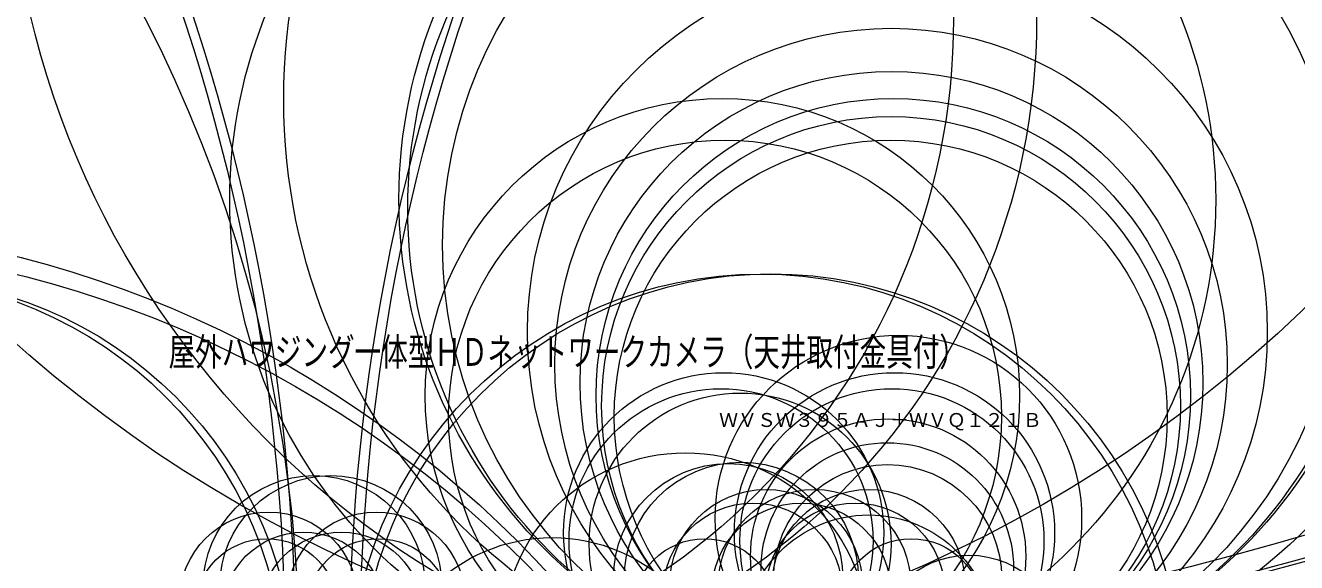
# Model space of a CAD drawing. Units: millimetres, scale not verified. Extents: x -9872 to 10125, y -1333 to 20075.
# Drawn here: x -50.9 to 83.1, y 92.6 to 149.3 of the extents above; entities that cross this region are included whole.
import ezdxf
from ezdxf.enums import TextEntityAlignment as Align

# ---------------------------------------------------------------- set-up
doc = ezdxf.new("R2010")
doc.units = ezdxf.units.MM
doc.header["$LTSCALE"] = 0.125
doc.layers.add('0-2_MOJI1', color=7, linetype='Continuous')
doc.layers.add('0-3_TOUROKU', color=7, linetype='Continuous')
doc.layers.add('0-4_GAIKEI', color=1, linetype='Continuous', lineweight=18)
doc.styles.add('ＭＳ ゴシック', font='')
doc.styles.get('ＭＳ ゴシック').set_extended_font_data('MS Gothic')

msp = doc.modelspace()

# ---------------------------------------------------------------- linework, layer by layer
at = {"layer": '0-4_GAIKEI'}
for centre, radius in [((126.1902, 10076.1017), 9998.4889), ((43.62, 932.7064), 854.7209), ((-14.0617, 862.356), 782.3215), ((42.075, 862.356), 782.3215), ((-20.2468, 470.8749), 391.768), ((-18.8663, 470.8818), 391.7749), ((-24.673, 466.2935), 386.2592), ((21.4637, 466.2935), 386.2592), ((-14.0381, 221.4955), 141.461), ((42.0986, 221.4955), 141.461), ((-238.5054, 82.8778), 215.0153), ((-237.4324, 82.859), 215.0153), ((195.6686, 82.8124), 212.3644), ((196.7417, 82.8311), 212.3644), ((41.0033, 171.7621), 93.7789), ((-169.9999, 82.604), 147.9619), ((-23.9315, 150.0005), 70.8536), ((-15.1817, 150.0022), 70.8553), ((39.7467, 141.4839), 63.3853), ((22.6122, 130.8597), 51.9369), ((40.5485, 130.9672), 52.0443), ((40.5614, 129.9318), 51.1346), ((40.5452, 126.1224), 47.4509), ((41.0112, 116.9583), 38.9752), ((40.346, 113.5284), 35.4233), ((40.3851, 111.6033), 32.8053), ((22.5763, 110.2406), 31.3089), ((40.5763, 110.2406), 31.3089), ((40.3402, 109.1597), 30.487), ((22.8516, 108.0447), 29.1207), ((40.3085, 108.045), 29.1209), ((-79.8316, 14.1651), 114.2277), ((-79.2668, 12.1), 114.2494), ((-66.418, 79.7849), 42.9001), ((-65.345, 79.7661), 42.9001), ((26.6129, 79.7732), 43.2814), ((27.686, 79.7919), 43.2814), ((41.1174, 97.2903), 19.3069), ((22.7087, 95.7948), 16.8626), ((40.7087, 95.7948), 16.8626), ((22.4346, 94.9488), 16.0165), ((24.4431, 94.6105), 15.9015), ((40.4346, 94.9488), 16.0165), ((40.0359, 93.2983), 14.497), ((39.9499, 91.9796), 13.3025), ((18.6835, 84.9678), 19.2479), ((24.5736, 90.8805), 12.3402), ((-20.4441, 90.1169), 11.6914), ((-18.6692, 90.1175), 11.6921), ((23.1749, 91.004), 12.0769), ((39.984, 90.9465), 12.0193), ((27.1777, 90.1947), 10.1588), ((32.2777, 90.1947), 10.1588), ((37.9777, 90.1947), 10.1588), ((-25.2092, 88.5629), 9.4027), ((-13.904, 88.5629), 9.4027), ((25.7859, 89.4734), 9.4374), ((30.8859, 89.4734), 9.4374), ((36.5859, 89.4734), 9.4374), ((37.9839, 84.4484), 13.2131), ((-25.4303, 87.5987), 7.5638), ((-21.5497, 87.2746), 8.5799), ((-17.5636, 87.2748), 8.5801), ((-13.6829, 87.6005), 7.5656), ((4.6464, 77.2371), 18.0386), ((20.7063, 87.5987), 7.5638), ((42.4538, 87.6005), 7.5656), ((48.5545, 83.5004), 9.9314)]:
    msp.add_circle(centre, radius, dxfattribs=at)
at = {"layer": '0-4_GAIKEI', "color": 7}
msp.add_circle((-81.0671, 16.0356), 77.1793, dxfattribs=at)

# ---------------------------------------------------------------- texts
at = {"layer": '0-2_MOJI1', "style": 'ＭＳ ゴシック', "width": 0.7}
msp.add_text('屋外ハウジング一体型ＨＤネットワークカメラ（天井取付金具付）', height=2.933, dxfattribs=at).set_placement((-35.7718, 112.5011), align=Align.BOTTOM_LEFT)
at = {"layer": '0-3_TOUROKU', "style": 'ＭＳ ゴシック'}
msp.add_text('ＷＶＳＷ３９５ＡＪ＋ＷＶＱ１２１Ｂ', height=1.466, dxfattribs=at).set_placement((22.2282, 106.5011), align=Align.BOTTOM_LEFT)

doc.saveas('drawing.dxf')
